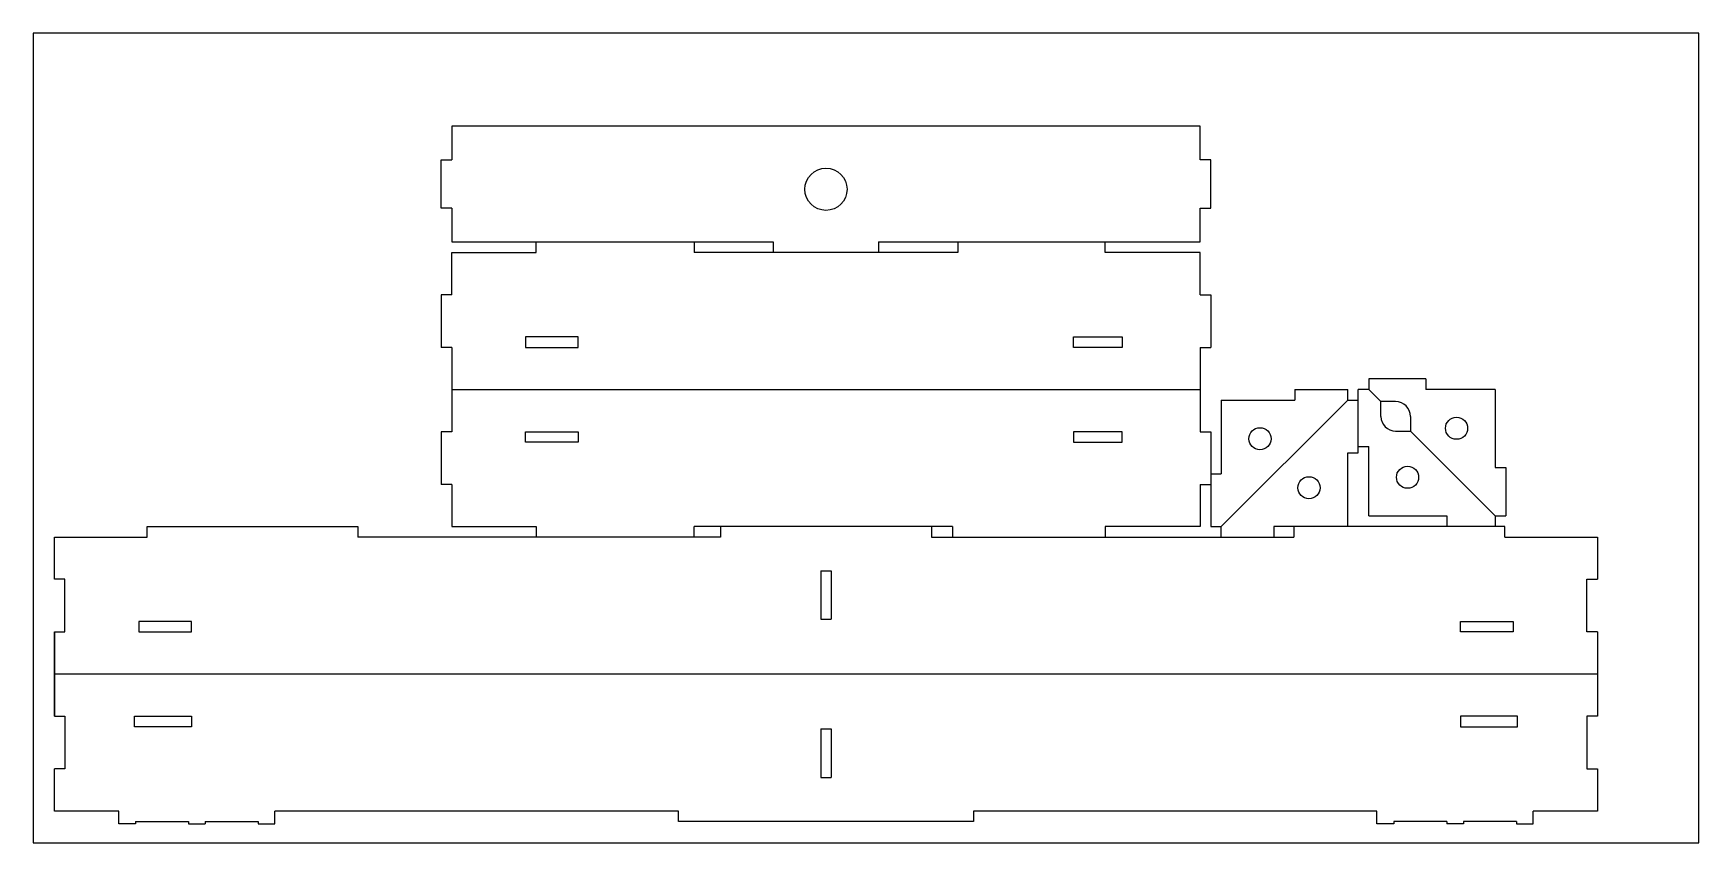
# Model space of a CAD drawing. Header units: millimetres. Extents: x 0 to 790, y 0 to 384.
import ezdxf

# ---------------------------------------------------------------- set-up
doc = ezdxf.new("R2010")
doc.units = ezdxf.units.MM
doc.layers.add('Cut', color=5, linetype='Continuous', lineweight=25, true_color=0x0000ff)
doc.layers.add('Wood', color=30, linetype='Continuous', lineweight=25, true_color=0xff7f00)

msp = doc.modelspace()

# ---------------------------------------------------------------- linework, layer by layer
at = {"layer": 'Cut'}
for p, q in [((553.5, 340), (198.5, 340)), ((198.5, 340), (198.5, 324)), ((553.5, 324), (553.5, 340)), ((193.5, 301), (193.5, 324)), ((193.5, 324), (198.5, 324)), ((558.5, 324), (553.5, 324)), ((558.5, 301), (558.5, 324)), ((198.5, 301), (193.5, 301)), ((198.5, 301), (198.5, 285)), ((553.5, 301), (558.5, 301)), ((553.5, 285), (553.5, 301)), ((198.5, 285), (351, 285)), ((238.5, 280), (238.5, 285)), ((313.5, 285), (313.5, 280)), ((351, 285), (351, 280)), ((401, 285), (401, 280)), ((401, 285), (553.5, 285)), ((438.5, 285), (438.5, 280)), ((508.5, 280), (508.5, 285)), ((198.5, 260), (198.5, 280)), ((198.5, 280), (238.5, 280)), ((438.5, 280), (313.5, 280)), ((553.5, 280), (508.5, 280)), ((553.5, 260), (553.5, 280)), ((198.5, 260), (193.5, 260)), ((193.5, 260), (193.5, 235)), ((553.5, 260), (558.5, 260)), ((558.5, 260), (558.5, 235)), ((258.5, 240), (233.5, 240)), ((233.5, 240), (233.5, 235)), ((258.5, 235), (258.5, 240)), ((493.5, 235), (493.5, 240)), ((493.5, 240), (516.5, 240)), ((516.5, 240), (516.5, 235)), ((198.5, 235), (193.5, 235)), ((198.5, 235), (198.5, 195)), ((233.5, 235), (258.5, 235)), ((516.5, 235), (493.5, 235)), ((553.5, 235), (558.5, 235)), ((553.5, 235), (553.5, 195)), ((198.5, 215), (553.5, 215)), ((598.5, 215), (598.5, 210)), ((598.5, 215), (623.5, 215)), ((623.5, 210), (623.5, 215)), ((628.5, 185), (628.5, 215)), ((633.5, 215), (628.5, 215)), ((633.5, 220), (633.5, 215)), ((660.5, 220), (633.5, 220)), ((633.5, 215), (639.25, 209.25)), ((660.5, 220), (660.5, 215)), ((693.5, 215), (660.5, 215)), ((693.5, 215), (693.5, 178)), ((563.5, 210), (598.5, 210)), ((563.5, 210), (563.5, 175)), ((563.5, 150), (623.5, 210)), ((623.5, 210), (628.5, 210)), ((639.25, 202.25), (639.25, 209.25)), ((646.25, 209.25), (639.25, 209.25)), ((653.25, 202.25), (653.25, 195.25)), ((198.5, 195), (193.5, 195)), ((193.5, 195), (193.5, 170)), ((233.5, 195), (258.5, 195)), ((233.5, 190), (233.5, 195)), ((258.5, 190), (233.5, 190)), ((258.5, 195), (258.5, 190)), ((516.5, 195), (493.5, 195)), ((493.5, 195), (493.5, 190)), ((493.5, 190), (516.5, 190)), ((516.5, 190), (516.5, 195)), ((553.5, 195), (558.5, 195)), ((558.5, 195), (558.5, 150)), ((646.25, 195.25), (653.25, 195.25)), ((653.25, 195.25), (693.5, 155)), ((623.5, 150), (623.5, 185)), ((623.5, 185), (628.5, 185)), ((628.5, 188), (633.5, 188)), ((633.5, 155), (633.5, 188)), ((558.5, 175), (563.5, 175)), ((693.5, 178), (698.5, 178)), ((698.5, 178), (698.5, 155)), ((198.5, 170), (193.5, 170)), ((198.5, 170), (198.5, 150)), ((553.5, 170), (558.5, 170)), ((553.5, 170), (553.5, 150)), ((633.5, 155), (670.5, 155)), ((670.5, 155), (670.5, 150)), ((693.5, 155), (693.5, 150)), ((693.5, 155), (698.5, 155)), ((10, 145), (54, 145)), ((10, 125), (10, 145)), ((54, 145), (54, 150)), ((54, 150), (154, 150)), ((154, 150), (154, 145)), ((326, 145), (154, 145)), ((198.5, 150), (238.5, 150)), ((238.5, 150), (238.5, 145)), ((313.5, 145), (313.5, 150)), ((436, 150), (313.5, 150)), ((326, 150), (326, 145)), ((426, 150), (426, 145)), ((426, 145), (598, 145)), ((436, 150), (436, 145)), ((508.5, 150), (508.5, 145)), ((553.5, 150), (508.5, 150)), ((558.5, 150), (563.5, 150)), ((563.5, 145), (563.5, 150)), ((698, 150), (588.5, 150)), ((588.5, 150), (588.5, 145)), ((598, 150), (598, 145)), ((698, 145), (698, 150)), ((698, 145), (742, 145)), ((742, 145), (742, 125)), ((373.5, 129), (378.5, 129)), ((373.5, 129), (373.5, 106)), ((378.5, 129), (378.5, 106)), ((15, 125), (10, 125)), ((15, 100), (15, 125)), ((737, 100), (737, 125)), ((737, 125), (742, 125)), ((75, 105), (50, 105)), ((50, 105), (50, 100)), ((75, 100), (75, 105)), ((373.5, 106), (378.5, 106)), ((677, 100), (677, 105)), ((677, 105), (702, 105)), ((702, 105), (702, 100)), ((10, 100), (15, 100)), ((10, 100), (10, 60)), ((10, 60), (10, 100)), ((50, 100), (75, 100)), ((702, 100), (677, 100)), ((742, 100), (737, 100)), ((742, 100), (742, 60)), ((742, 80), (10, 80)), ((10, 60), (15, 60)), ((15, 60), (15, 35)), ((48, 55), (48, 60)), ((48, 60), (75, 60)), ((75, 60), (75, 55)), ((704, 60), (677, 60)), ((677, 60), (677, 55)), ((704, 55), (704, 60)), ((742, 60), (737, 60)), ((737, 60), (737, 35)), ((75, 55), (48, 55)), ((373.5, 54), (378.5, 54)), ((373.5, 54), (373.5, 31)), ((378.5, 54), (378.5, 31)), ((677, 55), (704, 55)), ((15, 35), (10, 35)), ((10, 15), (10, 35)), ((737, 35), (742, 35)), ((742, 35), (742, 15)), ((373.5, 31), (378.5, 31)), ((40.5, 15), (10, 15)), ((40.5, 9), (40.5, 15)), ((48.5, 9), (40.5, 9)), ((48.5, 10), (73.6, 10)), ((48.5, 10), (48.5, 9)), ((73.6, 10), (73.6, 9)), ((73.6, 9), (81.5, 9)), ((81.5, 10), (106.6, 10)), ((81.5, 10), (81.5, 9)), ((106.6, 10), (106.6, 9)), ((106.6, 9), (114.6, 9)), ((114.6, 9), (114.6, 15)), ((306, 15), (114.6, 15)), ((306, 10), (306, 15)), ((446, 10), (306, 10)), ((446, 15), (446, 10)), ((637.4, 15), (446, 15)), ((637.4, 9), (637.4, 15)), ((645.4, 9), (637.4, 9)), ((670.5, 10), (645.4, 10)), ((645.4, 10), (645.4, 9)), ((670.5, 10), (670.5, 9)), ((678.4, 9), (670.5, 9)), ((703.5, 10), (678.4, 10)), ((678.4, 10), (678.4, 9)), ((703.5, 10), (703.5, 9)), ((703.5, 9), (711.5, 9)), ((711.5, 9), (711.5, 15)), ((742, 15), (711.5, 15))]:
    msp.add_line(p, q, dxfattribs=at)
for centre, radius in [((376, 310), 10), ((675.12, 196.62), 5.25), ((581.88, 191.62), 5.25), ((651.88, 173.38), 5.25), ((605.12, 168.38), 5.25)]:
    msp.add_circle(centre, radius, dxfattribs=at)
for start, end in [(0, 90), (180, 270)]:
    msp.add_arc((646.25, 202.25), 7, start, end, dxfattribs=at)
at = {"layer": 'Wood'}
for p, q in [((790, 384), (0, 384)), ((0, 384), (0, 0)), ((790, 0), (790, 384)), ((0, 0), (790, 0))]:
    msp.add_line(p, q, dxfattribs=at)

doc.saveas('drawing.dxf')
